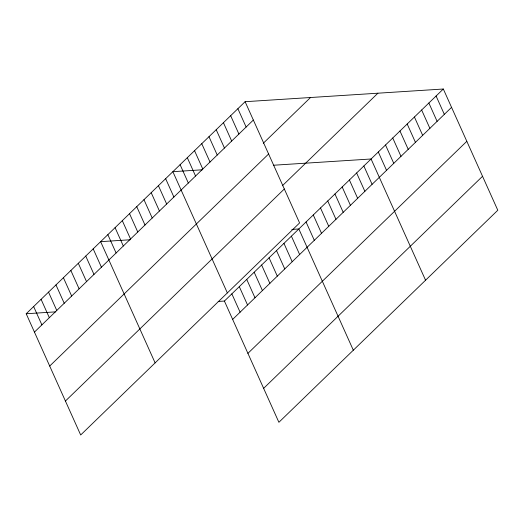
<?xml version="1.0" encoding="UTF-8"?>
<svg xmlns="http://www.w3.org/2000/svg" width="524" height="524" viewBox="0 0 524 524"><rect width="100%" height="100%" fill="white"/><g stroke="black" fill="none" stroke-linecap="round" stroke-linejoin="round"><path stroke-width="0.79" d="M245.108 101.702L299.59 222.942L80.683 434.986L26.2 313.752L245.108 101.702L443.317 89.015L497.8 210.248L278.892 422.298L224.41 301.058L218.181 301.457M34.446 332.092L253.347 120.048M263.284 143.268L310.516 97.516M49.701 366.047L268.609 154.004M282.325 185.784L377.902 93.2M65.428 401.03L284.336 188.987M224.41 301.058L443.317 89.015M232.649 319.404L451.557 107.361M247.911 353.359L466.819 141.31M263.637 388.343L482.539 176.293M202.454 169.783L172.868 171.682L227.351 292.916M273.574 165.23L371.077 158.988L425.56 280.222M130.221 239.763L100.628 241.656L155.117 362.89M291.829 229.414L298.837 228.962L353.32 350.202M26.2 313.752L55.793 311.852M436.092 96.01L444.332 114.356M428.868 103.005L437.108 121.352M421.643 110.007L429.89 128.354M414.419 117.003L422.665 135.349M407.194 123.998L415.44 142.345M399.969 131L408.216 149.34M392.745 137.995L400.991 156.342M385.52 144.991L393.766 163.337M378.302 151.993L386.542 170.333M363.853 165.984L372.092 184.33M356.628 172.986L364.874 191.326M349.403 179.981L357.65 198.327M342.179 186.976L350.425 205.323M334.954 193.978L343.2 212.318M327.729 200.974L335.976 219.32M320.505 207.969L328.751 226.316M313.287 214.971L321.526 233.311M306.062 221.966L314.302 240.313M237.883 108.704L246.129 127.05M291.396 236.173L299.636 254.52M230.658 115.699L238.905 134.046M283.949 243.385L292.196 261.725M223.434 122.695L231.68 141.041M276.508 250.59L284.755 268.936M216.209 129.697L224.455 148.037M269.067 257.801L277.307 276.148M208.984 136.692L217.231 155.038M261.62 265.013L269.867 283.353M201.76 143.687L210.006 162.034M254.179 272.218L262.426 290.565M194.542 150.689L202.781 169.029M246.739 279.43L254.978 297.776M187.317 157.685L195.557 176.031M239.291 286.641L247.538 304.981M180.092 164.68L188.332 183.027M231.85 293.846L240.097 312.193M165.643 178.677L173.889 197.024M158.418 185.673L166.665 204.019M151.194 192.675L159.44 211.015M143.969 199.67L152.215 218.017M136.744 206.666L144.991 225.012M129.526 213.668L137.766 232.008M122.302 220.663L130.542 239.01M115.077 227.658L123.323 246.005M107.852 234.654L116.099 253M93.187 248.861L101.427 267.207M85.74 256.072L93.986 274.419M78.299 263.284L86.545 281.63M70.858 270.495L79.104 288.835M63.417 277.7L71.657 296.047M55.97 284.912L64.216 303.258M48.529 292.123L56.775 310.463M41.088 299.328L49.328 317.675M33.641 306.54L41.887 324.887"/></g></svg>
